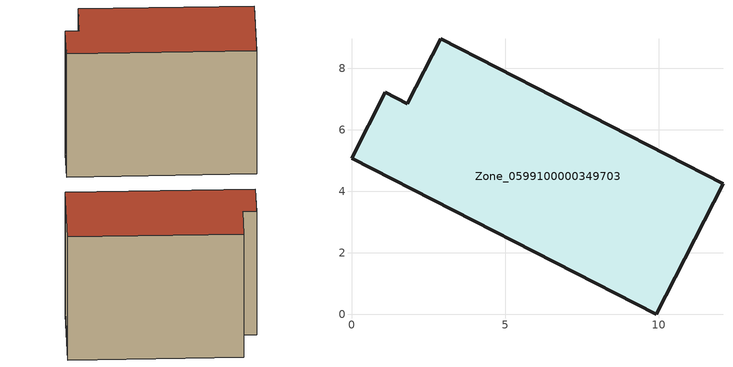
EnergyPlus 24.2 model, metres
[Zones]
Zone_0599100000349703
 floor ground (C_G): 9.92,0 0,5.07 1.1,7.22 1.82,6.85 2.9,8.96 12.09,4.24 z3.77
 wall outside (C_F): 1.82,6.85 1.1,7.22 0,5.07 9.92,0 12.09,4.24 2.9,8.96 1.82,6.85 z3.77:12.43
 roof outside (C_R): 12.09,4.24 2.9,8.96 1.82,6.85 1.1,7.22 0,5.07 9.92,0 z12.43
[BUILDING]
Pand.0599100000349703: North Axis=0; Terrain=City; Loads Convergence Tolerance Value=0.04; Temperature Convergence Tolerance Value=0.4; Solar Distribution=FullExterior; Maximum Number of Warmup Days=25; Minimum Number of Warmup Days=1
[Site:Location]
Rotterdam.The.Hague.AP_ZH_NLD Design_Conditions: Latitude=51.96; Longitude=4.45; Time Zone=1; Elevation=-4.5
[SITE:GROUNDTEMPERATURE:BUILDINGSURFACE]
18, 18, 18, 18, 18, 18, 18, 18, 18, 18, 18, 18
[MATERIAL] Thermal Absorptance=0.9; Solar Absorptance=0.7; Visible Absorptance=0.7
Name | Roughness | Thickness | Conductivity | Density | Specific Heat
G.TI.1992-2005 | MediumSmooth | 0.15 | 0.06 | 540 | 1210
F.TI.1992-2005 | Rough | 0.3 | 0.12 | 1920 | 840
R.TI.1992-2005 | MediumRough | 0.2 | 0.08 | 1500 | 1000
[CONSTRUCTION]
C_G: G.TI.1992-2005
C_F: F.TI.1992-2005
C_R: R.TI.1992-2005
[ZONE]
Zone_0599100000349703: Type=1; Multiplier=1; Ceiling Height=Autocalculate; Volume=Autocalculate; Floor Area=autocalculate; Part of Total Floor Area=Yes
[ZONEINFILTRATION:DESIGNFLOWRATE]
Infil_Zone_0599100000349703: Zone or ZoneList or Space or SpaceList=Zone_0599100000349703; Schedule=AlwaysOn; Design Flow Rate Calculation Method=Flow/Area; Flow Rate per Floor Area=0.0015; Constant Term Coefficient=1; Temperature Term Coefficient=0; Velocity Term Coefficient=0; Velocity Squared Term Coefficient=0
[HVACTEMPLATE:ZONE:IDEALLOADSAIRSYSTEM]
Zone_0599100000349703: Maximum Heating Supply Air Temperature=50; Minimum Cooling Supply Air Temperature=13; Maximum Heating Supply Air Humidity Ratio=0.0156; Minimum Cooling Supply Air Humidity Ratio=0.0077; Heating Limit=NoLimit; Cooling Limit=NoLimit; Dehumidification Control Type=ConstantSensibleHeatRatio; Cooling Sensible Heat Ratio=0.7; Dehumidification Setpoint=60; Humidification Control Type=None; Humidification Setpoint=30; Outdoor Air Method=None; Outdoor Air Flow Rate per Person=0.00944; Outdoor Air Flow Rate per Zone Floor Area=0; Outdoor Air Flow Rate per Zone=0; Demand Controlled Ventilation Type=None; Outdoor Air Economizer Type=NoEconomizer; Heat Recovery Type=None; Sensible Heat Recovery Effectiveness=0.7; Latent Heat Recovery Effectiveness=0.65
[ZONECONTROL:THERMOSTAT]
ThermostatControl_Zone_0599100000349703: Zone or ZoneList=Zone_0599100000349703; Control Type Schedule=DualSetpointControlType; Control 1=Thermostat_Zone_0599100000349703; Temperature Difference Between Cutout And Setpoint=0
[THERMOSTATSETPOINT:DUALSETPOINT]
Thermostat_Zone_0599100000349703: Heating Setpoint Temperature Schedule=HeatingSetpoint_Zone_0599100000349703; Cooling Setpoint Temperature Schedule=CoolingSetpoint_Zone_0599100000349703
[SCHEDULE:COMPACT]
HeatingSetpoint_Zone_0599100000349703: Through: 12/31, For: AllDays, Until: 24:00, 21
CoolingSetpoint_Zone_0599100000349703: Through: 12/31, For: AllDays, Until: 24:00, 24
DualSetpointControlType: Through: 12/31, For: AllDays, Until: 24:00, 4
AlwaysOn: Through: 12/31, For: AllDays, Until: 24:00, 1
